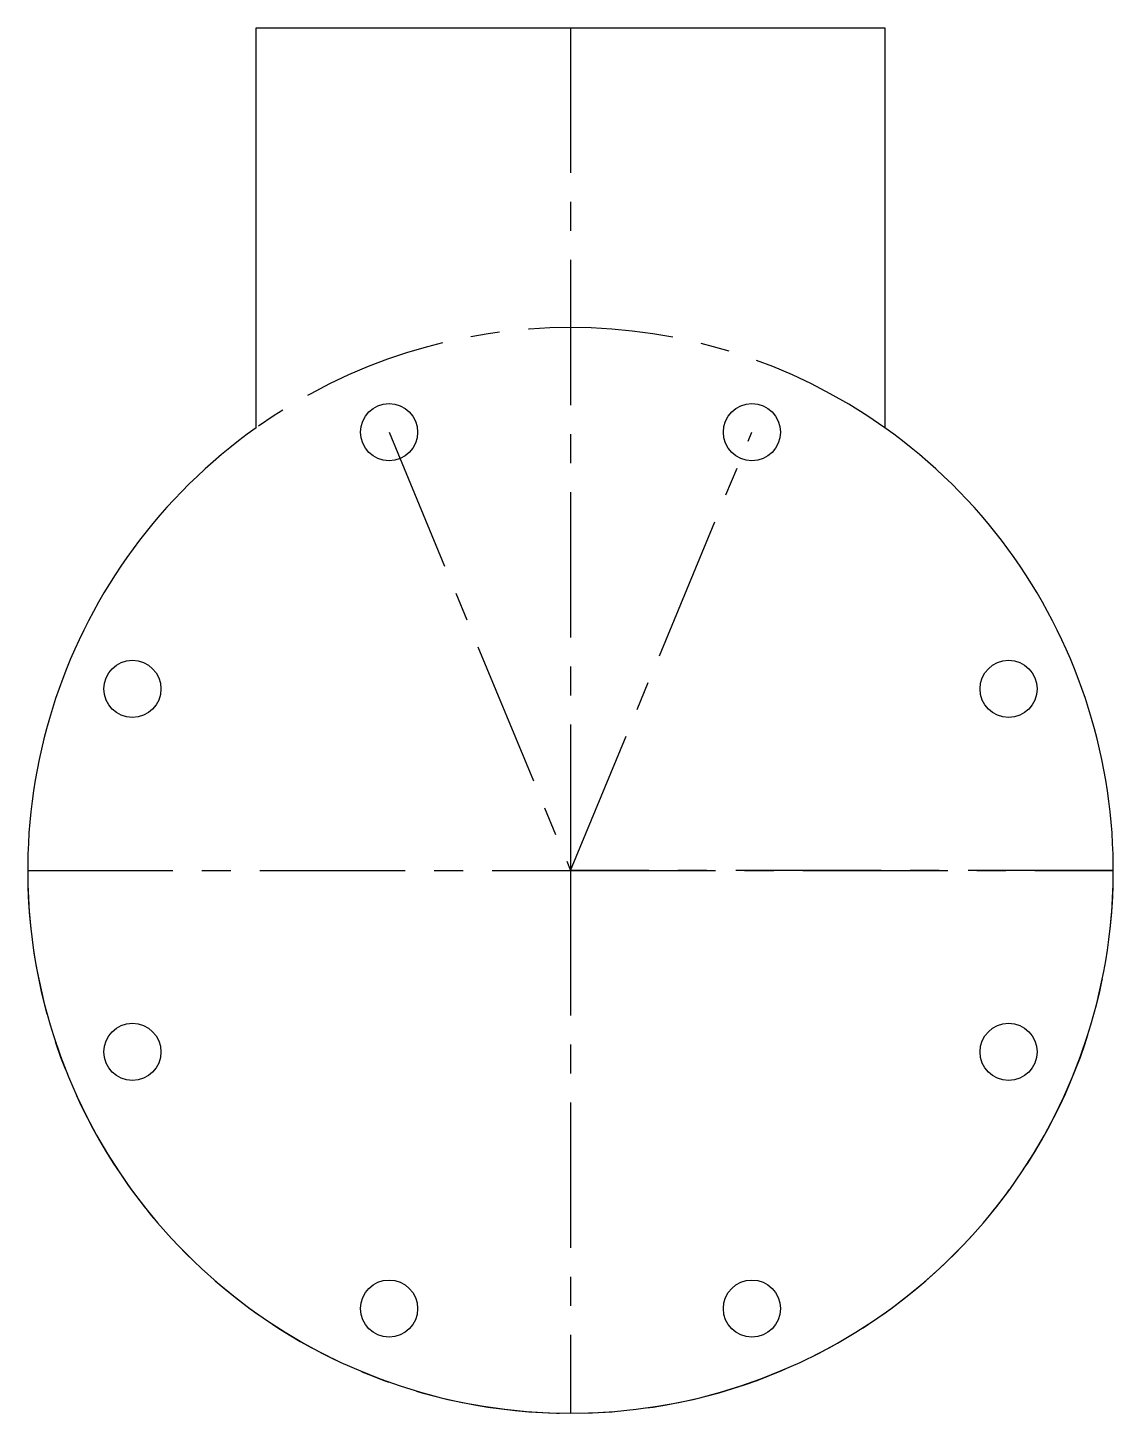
# Model space of a CAD drawing. Header units: millimetres. Extents: x -48 to 48, y -48 to 74.
import ezdxf

# ---------------------------------------------------------------- set-up
doc = ezdxf.new("R2010")
doc.units = ezdxf.units.MM
doc.header["$PDSIZE"] = -1
doc.linetypes.add('CENTERX2', pattern=[20.32, 12.7, -2.54, 2.54, -2.54])

msp = doc.modelspace()

# ---------------------------------------------------------------- linework, layer by layer
at = {"color": 7, "linetype": 'Continuous'}
for p, q in [((-27.5, 38.73), (-27.5, 73.73)), ((-27.5, 73.73), (27.5, 73.73)), ((27.5, 73.73), (27.5, 38.73))]:
    msp.add_line(p, q, dxfattribs=at)
at = {"color": 7, "linetype": 'CENTERX2'}
for p, q in [((0, 73.73), (0, 0)), ((-15.88, 38.34), (0, 0)), ((0, 0), (15.88, 38.34)), ((-47.5, 0), (0, 0)), ((0, 0), (47.5, 0)), ((47.5, 0), (0, 0)), ((0, 0), (0, -47.5))]:
    msp.add_line(p, q, dxfattribs=at)
at = {"color": 7, "linetype": 'Continuous'}
for centre in [(-15.88, 38.34), (15.88, 38.34), (-38.34, 15.88), (38.34, 15.88), (-38.34, -15.88), (38.34, -15.88), (-15.88, -38.34), (15.88, -38.34)]:
    msp.add_circle(centre, 2.5, dxfattribs=at)
at = {"color": 7, "linetype": 'CENTERX2'}
for start, end in [(54.6235, 125.3765), (180, 0)]:
    msp.add_arc((0, 0), 47.5, start, end, dxfattribs=at)
at = {"color": 7, "linetype": 'Continuous'}
msp.add_arc((0, 0), 47.5, 125.3765, 54.6235, dxfattribs=at)
msp.add_point((0, 0), dxfattribs=at)

doc.saveas('drawing.dxf')
